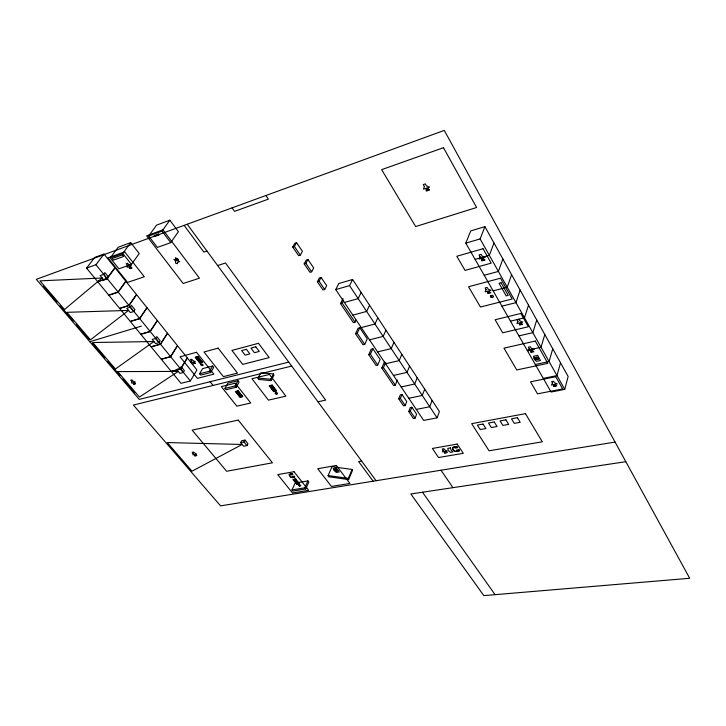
<?xml version="1.0" encoding="UTF-8"?>
<svg xmlns="http://www.w3.org/2000/svg" width="726" height="726" viewBox="0 0 726 726"><rect width="100%" height="100%" fill="white"/><g stroke="black" fill="none" stroke-linecap="round" stroke-linejoin="round"><path stroke-width="1.09" d="M201.955 365.55L200.703 364.434L201.783 365.668L203.089 365.287L202.817 364.47L200.902 364.316M564.728 389.363L568.14 376.513L484.904 226.639L470.738 230.895L465.802 243.137L551.088 392.031L564.728 389.363L480.113 238.936L484.904 226.639M560.517 362.773L556.978 375.587L543.275 378.382M552.74 348.779L549.083 361.548L535.316 364.488M544.818 334.523L541.033 347.246L527.203 350.322M299.693 486.157L298.558 485.24L299.43 486.229L300.873 485.676L300.083 484.986L298.803 485.104M536.75 319.994L532.839 332.671L518.936 335.884M528.528 305.174L524.471 317.806L510.505 321.173M520.143 290.082L515.95 302.651L501.911 306.172M511.594 274.682L507.256 287.197L493.154 290.881M502.873 258.991L498.39 271.433L484.215 275.281M437.088 417.831L439.411 411.497L352.609 279.483L338.824 283.503L335.721 289.601L423.694 420.418L437.088 417.831L349.551 285.617L352.609 279.483M276.343 394.191C276.379 392.049 273.856 393.32 276.043 394.173C279.12 394.681 276.896 391.45 275.345 392.875M493.979 242.974L489.342 255.343L475.103 259.373M432.124 400.407L429.738 406.732L416.307 409.437M424.728 389.154L422.278 395.461L408.811 398.284M415.072 418.185L416.606 414.219L411.896 407.241L410.244 407.576L408.693 411.533L413.421 418.512L415.072 418.185L410.344 411.206L411.896 407.241M405.19 405.544L406.769 401.587L401.977 394.49L400.325 394.844L398.719 398.783L403.538 405.879L405.19 405.544L400.371 398.438L401.977 394.49M417.214 377.729L414.7 384.018L401.188 386.949M409.573 366.122L407.005 372.402L393.456 375.451M384.462 361.857L381.794 368.009L393.628 385.488L395.28 385.125L397.412 379.97M401.823 354.324L399.191 360.595L385.597 363.762M348.625 479.587L348.344 478.398L352.119 469.45L332.018 466.673L328.125 475.557L328.424 476.728L348.625 479.587L352.382 470.63L352.119 469.45M393.946 342.345L391.25 348.598L377.611 351.892M381.794 368.009L383.455 367.628L385.669 362.492M377.701 365.015L380.125 359.479L372.874 348.725L371.204 349.133L368.717 354.651L376.032 365.405L377.701 365.015L370.396 354.243L372.874 348.725M385.942 330.176L383.174 336.401L369.498 339.832M305.71 488.961L308.831 482.055L307.924 480.902L295.137 483.062L291.961 489.923L292.877 491.066L305.71 488.961L304.793 487.818L291.961 489.923M304.793 487.818L307.924 480.902M364.724 344.36L367.247 338.851L359.797 327.789L358.118 328.225L355.54 333.724L363.045 344.777L364.724 344.36L357.219 333.288L359.797 327.789M377.81 317.806L374.979 324.014L361.258 327.58M369.543 305.238L366.639 311.427L352.881 315.129M343.008 298.531L340.494 303.586L353.344 322.607L355.032 322.162L355.994 320.13M361.149 292.469L358.163 298.631L344.369 302.47M340.494 303.586L342.182 303.114L343.688 300.083M246.976 445.61L247.956 443.713L245.025 440.083L241.685 440.764L240.696 442.66L243.637 446.281L246.976 445.61L244.036 441.98L240.696 442.66M324.694 289.502L326.682 285.663L321.092 277.396L319.395 277.895L317.371 281.724L322.997 289.992L324.694 289.502L319.068 281.225L321.092 277.396M244.036 441.98L245.025 440.083M271.116 380.633L270.68 379.226L273.466 373.935L260.825 372.774L258.002 378.037L258.447 379.435L271.116 380.633L273.893 375.333L273.466 373.935M311.626 271.796L313.696 267.976L307.969 259.527L306.272 260.053L304.176 263.856L309.938 272.314L311.626 271.796L305.873 263.329L307.969 259.527M236.177 387.276L239.054 382.067L238.019 380.742L227.864 383.228L224.96 388.41L226.004 389.735L236.177 387.276L235.133 385.942L224.96 388.41M235.133 385.942L238.019 380.742M300.283 255.107L302.415 251.314L296.571 242.684L294.865 243.237L292.696 247.021L298.586 255.652L300.283 255.107L294.402 246.468L296.571 242.684M491.702 297.442L491.901 296.68A0.944 0.717 18.3 0 0 491.656 296.262C489.968 294.665 490.059 297.769 491.647 297.451C495.232 297.932 492.872 293.803 490.749 295.781M210.685 372.529L213.689 367.365L212.627 366.022L202.618 368.617L199.586 373.754L200.657 375.097L210.685 372.529L209.614 371.177L199.586 373.754M209.614 371.177L212.627 366.022M190.357 380.969L196.918 369.933L187.362 358.009L180.647 369.008L171.309 371.476L181.028 383.328L190.357 380.969L180.647 369.008M183.261 372.538L184.395 370.668L181.146 366.657L180.012 368.527L176.663 369.416L179.921 373.409L183.261 372.538L180.012 368.527M180.538 368.881L187.254 357.873L177.534 345.757L170.664 356.729L161.326 359.288L171.2 371.34L180.538 368.881L170.664 356.729M170.556 356.593L177.425 345.621L167.552 333.298L160.528 344.242L151.171 346.91L161.217 359.161L170.556 356.593L160.528 344.242M160.41 344.106L167.434 333.161L157.397 320.638L150.209 331.546L140.853 334.323L151.062 346.774L160.41 344.106L150.209 331.546M158.976 342.636L160.174 340.775L156.789 336.61L155.582 338.47L152.233 339.441L155.618 343.598L158.976 342.636L155.582 338.47M150.101 331.401L157.288 320.502L147.079 307.77L139.728 318.632L130.362 321.527L140.735 334.187L150.101 331.401L139.728 318.632M139.61 318.496L146.961 307.624L136.579 294.683L129.056 305.501L119.69 308.514L130.244 321.382L139.61 318.496L129.056 305.501M133.684 311.508L134.945 309.666L131.433 305.328L130.154 307.171L126.796 308.241L130.326 312.57L133.684 311.508L130.154 307.171M128.938 305.356L136.461 294.538L125.907 281.37L118.211 292.151L108.836 295.273L119.572 308.368L128.938 305.356L118.211 292.151M170.746 242.647L178.396 231.667L169.848 220.187L156.535 225.151L148.658 236.032L157.37 247.412L170.746 242.647L162.043 231.131L169.848 220.187M118.093 291.997L125.789 281.225L115.053 267.83L107.176 278.566L97.792 281.806L108.718 295.128L118.093 291.997L107.176 278.566M131.433 264.382L139.238 253.546L130.725 242.629L118.238 247.203L110.225 257.948L118.892 268.783L131.433 264.382L122.776 253.419L110.225 257.948M107.212 278.929L108.555 277.105L104.889 272.586L103.537 274.401L100.17 275.581L103.854 280.1L107.212 278.929L103.537 274.401M107.049 278.412L114.926 267.676L103.999 254.055L94.661 257.467L86.566 268.112L97.674 281.661L107.049 278.412L95.941 264.736L86.566 268.112M122.776 253.419L130.725 242.629M95.941 264.736L103.999 254.055M294.575 477.046L291.906 477.59A2.006 1.189 24.8 0 1 290.999 477.272L289.048 474.813A2.015 1.189 24.9 0 1 289.284 474.296L292.061 473.887M459.313 450.764L455.629 451.49A2.505 1.624 18.9 0 1 454.485 451.091L452.924 449.639L452.425 447.987A2.505 1.624 18.9 0 1 452.852 447.316L456.663 446.753M293.939 477.163C291.462 479.314 286.661 473.606 291.425 473.996M458.442 450.91C454.83 453.877 449.439 446.191 455.783 446.907M148.658 236.032L162.043 231.131M206.946 251.024L203.852 252.076L184.123 225.369M217.655 265.562L225.496 262.984L325.647 400.117L317.979 401.796M292.696 247.021L294.402 246.468M304.176 263.856L305.873 263.329M89.806 341.737L141.37 326.128M317.371 281.724L319.068 281.225M465.802 243.137L480.113 238.936M335.721 289.601L349.551 285.617M355.54 333.724L357.219 333.288M288.748 362.102L139.256 399.4L36.3 279.338L444.285 130.39L689.7 578.277L483.825 595.61L410.843 493.979L625.821 461.7M291.67 366.067L133.384 405.063L220.568 505.868L615.076 442.08M368.717 354.651L370.396 354.243M534.336 357.864L533.701 358L534.79 359.905L535.425 359.769M398.719 398.783L400.371 398.438M408.693 411.533L410.344 411.206M361.639 461.074L358.653 461.6L373.137 481.202M334.16 469.786L333.697 469.867L335.276 471.247M258.002 378.037L270.68 379.226M328.125 475.557L348.344 478.398M43.524 286.244L57.027 302.016M60.185 305.691L73.362 321.074M76.439 324.667L89.298 339.677M92.302 343.18L104.853 357.836M107.784 361.258L120.044 375.569M122.903 378.908L134.882 392.884M210.113 381.722L213.081 385.424M295.981 482.844L295.618 482.382L296.526 482.754M298.159 482.472L295.591 480.022L297.615 482.563M297.342 482.608L296.426 482.245L296.798 482.708M187.217 224.234L376.104 480.721M422.478 492.237L495.068 594.667M232.093 207.854L234.562 211.375L268.384 199.124L265.934 195.503M441.009 470.221L452.933 487.663M383.455 367.628L395.28 385.125M342.182 303.114L355.032 322.162M127.413 265.28L127.241 267.313L131.442 265.843L128.811 264.781L127.576 263.229L126.179 263.72L127.413 265.28M131.805 381.486L131.642 383.101L135.399 382.112L133.058 381.159L131.96 379.87L130.707 380.206L131.805 381.486M175.638 258.002L178.46 259.527L175.638 258.002M175.683 261.541L175.492 263.021L177.389 263.783L177.589 262.304L179.694 261.587L173.968 259.291L175.683 261.541M176.001 259.128L177.861 260.262L176.001 259.128M191.482 360.931L191.201 362.664L195.312 361.566L192.853 360.568L191.755 359.198L190.384 359.57L191.482 360.931M193.152 453.487L192.898 454.893L196.637 454.14L193.406 452.071L192.163 452.325L193.152 453.487M424.383 186.537L423.467 189.159L429.592 187.117L426.425 185.847L425.3 183.896L423.258 184.585L424.383 186.537M480.086 256.714L479.078 259.082L485.177 257.358L482.118 256.133L481.093 254.336L479.06 254.917L480.086 256.714M486.111 289.638L485.122 291.87L491.085 290.3L488.108 289.111L487.119 287.396L485.122 287.913L486.111 289.638M443.169 450.283L442.406 451.871L447.343 451.018L444.82 450.002L443.94 448.686L442.288 448.977L443.169 450.283M517.947 321.409L516.894 323.533L522.874 322.108L519.943 320.928L518.999 319.268L517.003 319.749L517.947 321.409M529.272 348.789L528.219 350.812L534.127 349.505L531.241 348.344L530.334 346.747L528.365 347.191L529.272 348.789M552.504 383.165L551.424 385.07L557.278 383.9L554.455 382.765L553.593 381.241L551.642 381.631L552.504 383.165M102.139 277.994L64.496 309.512L39.975 280.871L102.139 277.994M128.566 310.41L90.46 339.841L66.901 312.316L128.566 310.41M153.93 341.519L115.425 368.999L92.765 342.536L153.93 341.519M178.297 371.413L139.456 397.068L117.648 371.603L178.297 371.413M242.175 444.466L192 471.201L167.261 442.561L242.175 444.466M162.978 229.824L146.625 235.841L183.152 283.485L199.45 278.203L162.978 229.824M158.549 234.09L154.094 235.723L154.72 236.54L159.175 234.915L158.549 234.09M124.681 251.84L107.938 257.893L127.594 282.414L144.32 276.76L124.681 251.84M122.395 254.88L112.212 258.538L113.456 260.099L123.638 256.45L122.395 254.88M443.486 147.696L381.649 169.648L415.671 226.557L476.61 207.5L443.486 147.696M130.499 266.914L129.101 267.404L130.807 267.304L130.499 266.914M131.615 267.767L129.509 268.493L131.923 268.148L131.615 267.767M427.968 188.524L425.926 189.205L426.207 189.695L428.249 189.014L427.968 188.524M429.175 189.568L426.117 190.584L426.398 191.074L429.456 190.058L429.175 189.568M483.053 248.728L456.808 256.269L465.048 270.408L491.184 263.148L483.053 248.728M483.516 258.61L481.483 259.182L481.737 259.627L483.77 259.055L483.516 258.61M484.659 259.581L481.61 260.434L481.864 260.888L484.914 260.026L484.659 259.581M196.528 352.301L180.039 356.793L197.408 378.346L213.861 374.162L196.528 352.301M218.154 348.144L203.997 351.992L223.399 376.631L237.52 373.091L218.154 348.144M197.953 356.493L195.185 357.237L199.977 363.263L202.745 362.537L197.953 356.493M196.229 357.292L195.675 357.446L196.111 357.991L196.664 357.845L196.229 357.292M197.064 357.074L196.51 357.219L196.946 357.773L197.499 357.619L197.064 357.074M197.889 356.847L197.336 356.992L197.771 357.546L198.325 357.401L197.889 356.847M196.882 358.118L196.338 358.263L196.773 358.816L197.327 358.671L196.882 358.118M197.717 357.891L197.163 358.045L197.599 358.59L198.153 358.444L197.717 357.891M198.552 357.673L197.989 357.818L200.394 360.84L200.948 360.695L198.552 357.673M197.545 358.943L196.991 359.089L197.427 359.633L197.98 359.488L197.545 358.943M198.37 358.717L197.817 358.871L198.252 359.415L198.806 359.27L198.37 358.717M500.495 278.212L468.551 286.761L480.449 307.034L512.193 298.976L500.495 278.212M258.501 343.298L231.93 350.395L242.684 364.388L269.192 357.609L258.501 343.298M198.198 359.76L197.644 359.915L198.08 360.459L198.634 360.314L198.198 359.76M199.024 359.542L198.47 359.688L198.906 360.241L199.459 360.087L199.024 359.542M198.851 360.586L198.298 360.731L198.733 361.276L199.287 361.131L198.851 360.586M199.677 360.368L199.124 360.513L199.559 361.058L200.113 360.913L199.677 360.368M194.35 362.437L192.98 362.809L194.35 362.437M199.505 361.403L198.951 361.557L199.387 362.102L199.94 361.956L199.505 361.403M200.331 361.185L199.777 361.33L200.213 361.884L200.766 361.73L200.331 361.185M201.166 360.967L200.612 361.112L201.048 361.657L201.601 361.512L201.166 360.967M246.404 349.306L241.64 350.567L245.125 355.141L249.88 353.898L246.404 349.306M255.797 346.81L250.978 348.09L254.454 352.7L259.273 351.448L255.797 346.81M195.376 363.2L193.316 363.744L195.376 363.2M200.158 362.229L199.605 362.374L200.04 362.918L200.594 362.773L200.158 362.229M201.774 361.793L200.43 362.156L200.866 362.701L202.209 362.347L201.774 361.793M501.094 282.777L499.071 283.312L506.203 295.909L508.218 295.391L501.094 282.777M201.392 364.888L201.392 364.888M134.555 382.92L133.303 383.246L134.555 382.92M135.553 383.637L133.675 384.136L135.553 383.637M489.46 291.471L487.473 291.988L489.705 291.897L489.46 291.471M490.576 292.406L487.591 293.186L490.821 292.832L490.576 292.406M491.266 296.471L490.685 296.625L491.266 296.471M269.446 374.435L251.958 378.709L268.438 400.135L285.872 396.169L269.446 374.435M235.233 383.192L221.294 386.595L236.848 406.179L250.751 403.003L235.233 383.192M520.878 313.45L495.105 319.749L502.701 332.789L528.374 326.745L520.878 313.45M521.232 323.197L519.235 323.678L521.459 323.615L521.232 323.197M238.237 390.86L235.442 391.523L239.997 397.313L242.793 396.659L238.237 390.86M236.485 391.586L235.923 391.722L236.34 392.249L236.903 392.122L236.485 391.586M237.32 391.387L236.767 391.523L237.184 392.049L237.738 391.922L237.32 391.387M238.164 391.187L237.602 391.323L238.019 391.849L238.582 391.722L238.164 391.187M522.312 324.114L519.326 324.821L522.548 324.531L522.312 324.114M237.112 392.385L236.549 392.512L236.966 393.038L237.52 392.911L237.112 392.385M237.946 392.185L237.384 392.312L237.801 392.839L238.364 392.712L237.946 392.185M238.79 391.986L238.228 392.113L240.506 395.017L241.068 394.88L238.79 391.986M237.729 393.174L237.175 393.301L237.584 393.828L238.146 393.701L237.729 393.174M238.573 392.975L238.01 393.102L238.427 393.637L238.981 393.501L238.573 392.975M272.132 385.07L269.21 385.769L273.72 391.695L276.642 391.015L272.132 385.07M270.29 385.833L269.709 385.969L270.117 386.504L270.698 386.368L270.29 385.833M271.17 385.624L270.58 385.76L270.998 386.305L271.578 386.159L271.17 385.624M272.041 385.415L271.46 385.551L271.869 386.096L272.459 385.96L272.041 385.415M238.355 393.964L237.792 394.091L238.21 394.617L238.763 394.49L238.355 393.964M239.19 393.764L238.636 393.9L239.045 394.427L239.607 394.291L239.19 393.764M270.907 386.64L270.326 386.776L270.734 387.321L271.315 387.185L270.907 386.64M271.787 386.432L271.197 386.577L271.615 387.112L272.196 386.976L271.787 386.432M272.658 386.223L272.078 386.368L274.337 389.336L274.918 389.2L272.658 386.223M238.972 394.753L238.418 394.88L238.827 395.407L239.389 395.28L238.972 394.753M239.816 394.554L239.253 394.69L239.671 395.207L240.224 395.08L239.816 394.554M271.524 387.448L270.943 387.593L271.352 388.129L271.932 387.993L271.524 387.448M272.404 387.248L271.814 387.385L272.232 387.92L272.813 387.784L272.404 387.248M239.589 395.543L239.035 395.67L239.444 396.196L240.007 396.069L239.589 395.543M240.433 395.343L239.87 395.47L240.288 395.997L240.841 395.87L240.433 395.343M241.268 395.144L240.714 395.28L241.123 395.806L241.685 395.67L241.268 395.144M272.141 388.265L271.56 388.401L271.969 388.936L272.549 388.8L272.141 388.265M273.012 388.056L272.431 388.192L272.84 388.737L273.43 388.591L273.012 388.056M240.215 396.323L239.653 396.46L240.07 396.986L240.624 396.85L240.215 396.323M241.849 395.942L240.497 396.26L240.905 396.786L242.266 396.469L241.849 395.942M272.758 389.072L272.168 389.209L272.586 389.744L273.167 389.608L272.758 389.072M273.629 388.864L273.049 389L273.457 389.544L274.038 389.408L273.629 388.864M273.366 389.88L272.785 390.016L273.194 390.552L273.784 390.416L273.366 389.88M274.246 389.671L273.666 389.808L274.074 390.352L274.655 390.216L274.246 389.671M275.127 389.472L274.537 389.608L274.945 390.143L275.535 390.007L275.127 389.472M273.983 390.688L273.403 390.824L273.811 391.359L274.392 391.223L273.983 390.688M275.699 390.289L274.274 390.615L274.682 391.151L276.107 390.824L275.699 390.289M275.853 393.428L275.853 393.428M535.289 341.057L503.971 348.144L516.785 369.951L547.858 363.354L535.289 341.057M532.494 350.54L530.524 350.976L532.721 350.939L532.494 350.54M533.546 351.42L530.597 352.074L533.773 351.82L533.546 351.42M238.228 420.091L192.145 430.155L226.648 471.274L272.45 462.807L238.228 420.091M537.585 355.35L533.419 356.257L536.342 361.366L540.489 360.477L537.585 355.35M555.744 376.694L530.515 381.84L537.521 393.855L562.641 388.927L555.744 376.694M195.757 454.83L194.514 455.075L195.757 454.83M196.682 455.492L194.813 455.864L196.682 455.492M555.644 384.862L553.693 385.252L555.644 384.862M556.67 385.715L553.747 386.296L556.67 385.715M525.433 413.648L471.664 423.657L489.052 450.792L542.313 441.816L525.433 413.648M483.053 424.057L477.381 425.1L480.222 429.565L485.885 428.54L483.053 424.057M494.243 421.988L488.507 423.049L491.33 427.55L497.065 426.507L494.243 421.988M505.895 419.837L500.069 420.917L502.882 425.445L508.69 424.392L505.895 419.837M517.393 417.713L511.494 418.802L514.28 423.376L520.17 422.305L517.393 417.713M294.003 471.728L277.74 474.595L292.496 492.945L308.695 490.313L294.003 471.728M457.199 444.085L432.397 448.45L438.558 457.516L463.297 453.323L457.199 444.085M336.301 465.466L317.734 468.724L331.41 486.447L349.905 483.434L336.301 465.466M292.297 473.842L290.454 474.169L291.081 474.958L292.923 474.641L292.297 473.842M450.419 447.924L447.742 448.387L448.396 450.637L450.374 452.316L453.042 451.862L451.073 450.174L450.419 447.924M456.981 446.699L454.44 447.143L455.102 448.142L457.643 447.697L456.981 446.699M336.274 468.025L333.225 468.56L336.202 472.463L339.242 471.945L336.274 468.025M294.175 476.22L292.333 476.537L292.959 477.327L294.801 477.009L294.175 476.22M446.027 451.79L444.376 452.08L446.027 451.79M458.968 449.703L456.436 450.138L457.099 451.136L459.631 450.71L458.968 449.703M446.98 452.534L444.512 452.96L446.98 452.534M295.663 478.951L292.95 479.414L296.998 484.505L299.711 484.051L295.663 478.951M293.948 479.505L293.404 479.605L294.311 479.977L293.948 479.505M294.765 479.369L294.221 479.459L295.128 479.832L294.765 479.369M295.582 479.233L295.037 479.323L295.945 479.695L295.582 479.233M294.502 480.204L293.957 480.294L294.865 480.666L294.502 480.204M295.319 480.067L294.774 480.158L295.682 480.53L295.319 480.067M295.055 480.902L294.511 480.993L295.418 481.365L295.055 480.902M295.872 480.757L295.328 480.857L296.235 481.22L295.872 480.757M295.609 481.592L295.065 481.683L295.972 482.055L295.609 481.592M296.417 481.456L295.881 481.547L296.789 481.919L296.417 481.456M296.707 482.981L296.163 483.071L297.079 483.443L296.707 482.981M297.524 482.844L296.979 482.935L297.887 483.307L297.524 482.844M298.341 482.708L297.796 482.799L298.704 483.171L298.341 482.708M297.261 483.67L296.716 483.761L297.624 484.133L297.261 483.67M298.849 483.407L297.533 483.625L299.221 483.87L298.849 483.407M299.221 485.594L299.221 485.594M335.285 470.611A1.37 0.835 23.4 0 0 337.481 470.82A1.37 0.835 23.4 0 0 335.938 469.323A1.37 0.835 23.4 0 0 335.285 470.611M335.575 470.502A0.953 0.581 23.4 0 0 337.1 470.648A0.953 0.581 23.4 0 0 336.029 469.604A0.953 0.581 23.4 0 0 335.575 470.502M536.187 358.907A1.162 0.844 14.9 0 0 538.075 358.689A1.162 0.844 14.9 0 0 536.614 357.51A1.162 0.844 14.9 0 0 536.187 358.907M535.852 359.134A1.679 1.207 14.9 0 0 538.574 358.825A1.679 1.207 14.9 0 0 536.46 357.138A1.679 1.207 14.9 0 0 535.852 359.134"/></g></svg>
